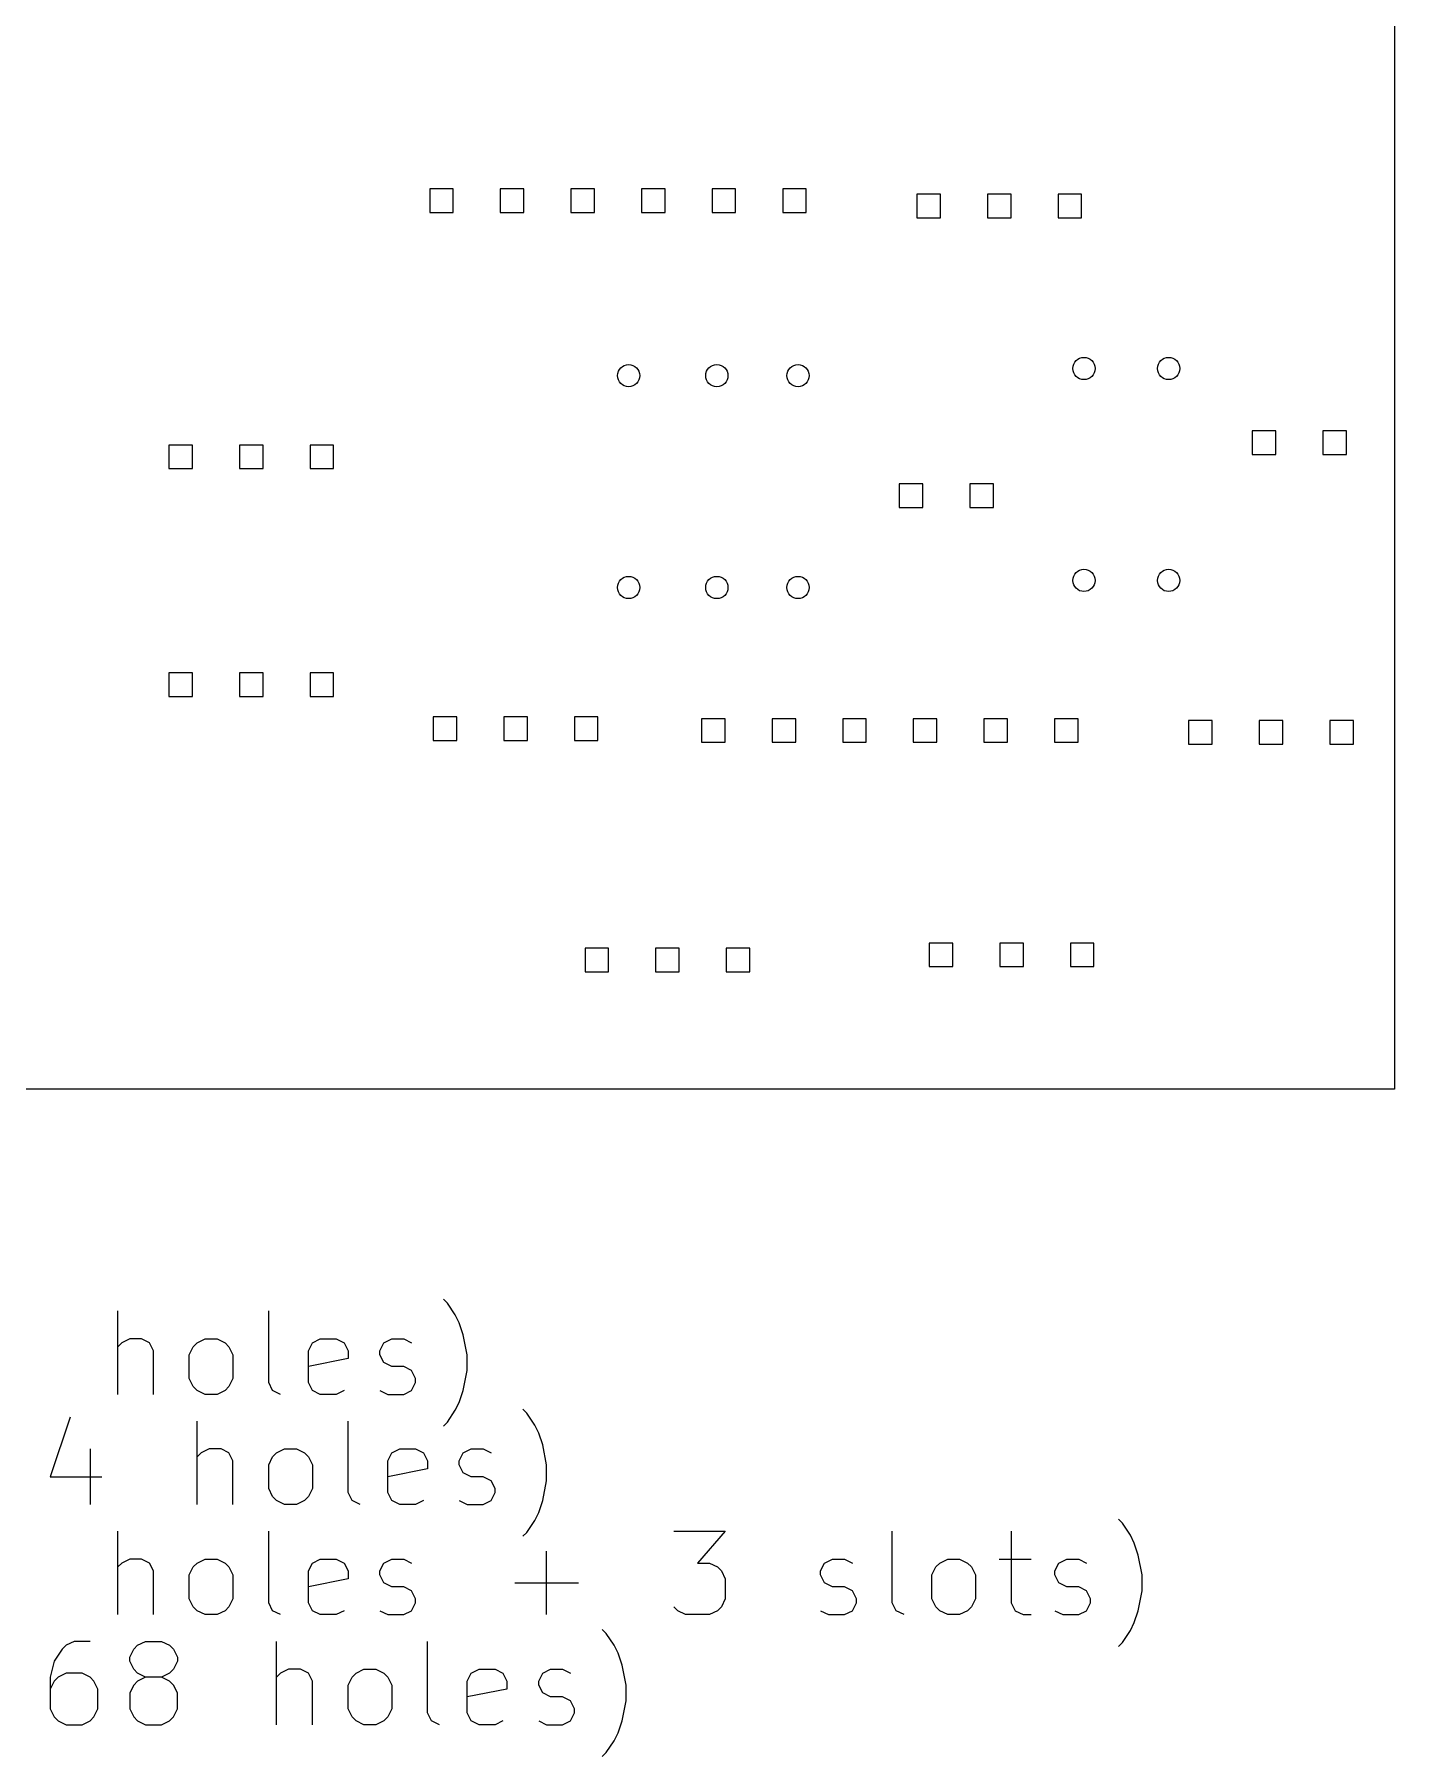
# Model space of a CAD drawing. Extents: x 97 to 197, y -173 to -50.
# Drawn here: x 148.4 to 197.4, y -172.7 to -110.8 of the extents above; entities that cross this region are included whole.
import ezdxf

# ---------------------------------------------------------------- set-up
doc = ezdxf.new("R2010")
doc.units = 0
doc.layers.add('BLACK', color=7, linetype='CONTINUOUS')

msp = doc.modelspace()

# ---------------------------------------------------------------- linework, layer by layer
at = {"layer": 'BLACK', "linetype": 'CONTINUOUS'}
for p, q in [((197.358, -49.784), (197.358, -148.717)), ((163.492, -116.352), (162.644, -116.352)), ((162.644, -116.352), (162.644, -117.2)), ((163.492, -117.2), (163.492, -116.352)), ((166.032, -116.352), (165.184, -116.352)), ((165.184, -116.352), (165.184, -117.2)), ((166.032, -117.2), (166.032, -116.352)), ((168.572, -116.352), (167.724, -116.352)), ((167.724, -116.352), (167.724, -117.2)), ((168.572, -117.2), (168.572, -116.352)), ((171.112, -116.352), (170.264, -116.352)), ((170.264, -116.352), (170.264, -117.2)), ((171.112, -117.2), (171.112, -116.352)), ((173.652, -116.352), (172.804, -116.352)), ((172.804, -116.352), (172.804, -117.2)), ((173.652, -117.2), (173.652, -116.352)), ((176.192, -116.352), (175.344, -116.352)), ((175.344, -116.352), (175.344, -117.2)), ((176.192, -117.2), (176.192, -116.352)), ((181.018, -116.543), (180.17, -116.543)), ((180.17, -116.543), (180.17, -117.391)), ((181.018, -117.391), (181.018, -116.543)), ((183.558, -116.543), (182.71, -116.543)), ((182.71, -116.543), (182.71, -117.391)), ((183.558, -117.391), (183.558, -116.543)), ((186.098, -116.543), (185.25, -116.543)), ((185.25, -116.543), (185.25, -117.391)), ((186.098, -117.391), (186.098, -116.543)), ((162.644, -117.2), (163.492, -117.2)), ((165.184, -117.2), (166.032, -117.2)), ((167.724, -117.2), (168.572, -117.2)), ((170.264, -117.2), (171.112, -117.2)), ((172.804, -117.2), (173.652, -117.2)), ((175.344, -117.2), (176.192, -117.2)), ((180.17, -117.391), (181.018, -117.391)), ((182.71, -117.391), (183.558, -117.391)), ((185.25, -117.391), (186.098, -117.391)), ((193.083, -125.052), (192.235, -125.052)), ((192.235, -125.052), (192.235, -125.9)), ((193.083, -125.9), (193.083, -125.052)), ((195.623, -125.052), (194.775, -125.052)), ((194.775, -125.052), (194.775, -125.9)), ((195.623, -125.9), (195.623, -125.052)), ((154.108, -125.56), (153.26, -125.56)), ((153.26, -125.56), (153.26, -126.408)), ((154.108, -126.408), (154.108, -125.56)), ((156.648, -125.56), (155.8, -125.56)), ((155.8, -125.56), (155.8, -126.408)), ((156.648, -126.408), (156.648, -125.56)), ((159.188, -125.56), (158.34, -125.56)), ((158.34, -125.56), (158.34, -126.408)), ((159.188, -126.408), (159.188, -125.56)), ((192.235, -125.9), (193.083, -125.9)), ((194.775, -125.9), (195.623, -125.9)), ((153.26, -126.408), (154.108, -126.408)), ((155.8, -126.408), (156.648, -126.408)), ((158.34, -126.408), (159.188, -126.408)), ((180.383, -126.957), (179.535, -126.957)), ((179.535, -126.957), (179.535, -127.805)), ((180.383, -127.805), (180.383, -126.957)), ((182.923, -126.957), (182.075, -126.957)), ((182.075, -126.957), (182.075, -127.805)), ((182.923, -127.805), (182.923, -126.957)), ((179.535, -127.805), (180.383, -127.805)), ((182.075, -127.805), (182.923, -127.805)), ((154.108, -133.752), (153.26, -133.752)), ((153.26, -133.752), (153.26, -134.6)), ((154.108, -134.6), (154.108, -133.752)), ((156.648, -133.752), (155.8, -133.752)), ((155.8, -133.752), (155.8, -134.6)), ((156.648, -134.6), (156.648, -133.752)), ((159.188, -133.752), (158.34, -133.752)), ((158.34, -133.752), (158.34, -134.6)), ((159.188, -134.6), (159.188, -133.752)), ((153.26, -134.6), (154.108, -134.6)), ((155.8, -134.6), (156.648, -134.6)), ((158.34, -134.6), (159.188, -134.6)), ((163.619, -135.339), (162.771, -135.339)), ((162.771, -135.339), (162.771, -136.187)), ((163.619, -136.187), (163.619, -135.339)), ((166.159, -135.339), (165.311, -135.339)), ((165.311, -135.339), (165.311, -136.187)), ((166.159, -136.187), (166.159, -135.339)), ((168.699, -135.339), (167.851, -135.339)), ((167.851, -135.339), (167.851, -136.187)), ((168.699, -136.187), (168.699, -135.339)), ((173.271, -135.402), (172.423, -135.402)), ((172.423, -135.402), (172.423, -136.25)), ((173.271, -136.25), (173.271, -135.402)), ((175.811, -135.402), (174.963, -135.402)), ((174.963, -135.402), (174.963, -136.25)), ((175.811, -136.25), (175.811, -135.402)), ((178.351, -135.402), (177.503, -135.402)), ((177.503, -135.402), (177.503, -136.25)), ((178.351, -136.25), (178.351, -135.402)), ((180.891, -135.402), (180.043, -135.402)), ((180.043, -135.402), (180.043, -136.25)), ((180.891, -136.25), (180.891, -135.402)), ((183.431, -135.402), (182.583, -135.402)), ((182.583, -135.402), (182.583, -136.25)), ((183.431, -136.25), (183.431, -135.402)), ((185.971, -135.402), (185.123, -135.402)), ((185.123, -135.402), (185.123, -136.25)), ((185.971, -136.25), (185.971, -135.402)), ((190.797, -135.466), (189.949, -135.466)), ((189.949, -135.466), (189.949, -136.314)), ((190.797, -136.314), (190.797, -135.466)), ((193.337, -135.466), (192.489, -135.466)), ((192.489, -135.466), (192.489, -136.314)), ((193.337, -136.314), (193.337, -135.466)), ((195.877, -135.466), (195.029, -135.466)), ((195.029, -135.466), (195.029, -136.314)), ((195.877, -136.314), (195.877, -135.466)), ((162.771, -136.187), (163.619, -136.187)), ((165.311, -136.187), (166.159, -136.187)), ((167.851, -136.187), (168.699, -136.187)), ((172.423, -136.25), (173.271, -136.25)), ((174.963, -136.25), (175.811, -136.25)), ((177.503, -136.25), (178.351, -136.25)), ((180.043, -136.25), (180.891, -136.25)), ((182.583, -136.25), (183.431, -136.25)), ((185.123, -136.25), (185.971, -136.25)), ((189.949, -136.314), (190.797, -136.314)), ((192.489, -136.314), (193.337, -136.314)), ((195.029, -136.314), (195.877, -136.314)), ((169.08, -143.658), (168.232, -143.658)), ((168.232, -143.658), (168.232, -144.506)), ((169.08, -144.506), (169.08, -143.658)), ((171.62, -143.658), (170.772, -143.658)), ((170.772, -143.658), (170.772, -144.506)), ((171.62, -144.506), (171.62, -143.658)), ((174.16, -143.658), (173.312, -143.658)), ((173.312, -143.658), (173.312, -144.506)), ((174.16, -144.506), (174.16, -143.658)), ((181.462, -143.467), (180.614, -143.467)), ((180.614, -143.467), (180.614, -144.315)), ((181.462, -144.315), (181.462, -143.467)), ((184.002, -143.467), (183.154, -143.467)), ((183.154, -143.467), (183.154, -144.315)), ((184.002, -144.315), (184.002, -143.467)), ((186.542, -143.467), (185.694, -143.467)), ((185.694, -143.467), (185.694, -144.315)), ((186.542, -144.315), (186.542, -143.467)), ((168.232, -144.506), (169.08, -144.506)), ((170.772, -144.506), (171.62, -144.506)), ((173.312, -144.506), (174.16, -144.506)), ((180.614, -144.315), (181.462, -144.315)), ((183.154, -144.315), (184.002, -144.315)), ((185.694, -144.315), (186.542, -144.315)), ((197.358, -148.717), (98.298, -148.717)), ((163.28, -156.413), (163.137, -156.271)), ((163.566, -156.842), (163.28, -156.413)), ((151.423, -159.699), (151.423, -156.699)), ((156.852, -159.271), (156.852, -156.699)), ((163.709, -157.128), (163.566, -156.842)), ((163.852, -157.556), (163.709, -157.128)), ((151.566, -157.842), (151.423, -157.985)), ((151.852, -157.699), (151.566, -157.842)), ((152.28, -157.699), (151.852, -157.699)), ((152.566, -157.842), (152.28, -157.699)), ((152.709, -158.128), (152.566, -157.842)), ((154.137, -157.985), (154.28, -157.842)), ((154.28, -157.842), (154.566, -157.699)), ((154.566, -157.699), (154.994, -157.699)), ((154.994, -157.699), (155.28, -157.842)), ((155.28, -157.842), (155.423, -157.985)), ((158.28, -158.128), (158.423, -157.842)), ((158.423, -157.842), (158.709, -157.699)), ((158.709, -157.699), (159.28, -157.699)), ((159.28, -157.699), (159.566, -157.842)), ((159.566, -157.842), (159.709, -158.128)), ((160.852, -158.128), (160.994, -157.842)), ((160.994, -157.842), (161.28, -157.699)), ((161.28, -157.699), (161.709, -157.699)), ((161.709, -157.699), (161.994, -157.842)), ((163.994, -158.271), (163.852, -157.556)), ((152.709, -159.699), (152.709, -158.128)), ((153.994, -158.271), (154.137, -157.985)), ((153.994, -159.128), (153.994, -158.271)), ((155.423, -157.985), (155.566, -158.271)), ((155.566, -158.271), (155.566, -159.128)), ((158.28, -159.271), (158.28, -158.128)), ((159.709, -158.413), (158.28, -158.699)), ((159.709, -158.128), (159.709, -158.413)), ((160.852, -158.271), (160.852, -158.128)), ((160.994, -158.556), (160.852, -158.271)), ((163.994, -158.842), (163.994, -158.271)), ((154.137, -159.413), (153.994, -159.128)), ((155.566, -159.128), (155.423, -159.413)), ((161.28, -158.699), (160.994, -158.556)), ((161.709, -158.699), (161.28, -158.699)), ((161.994, -158.842), (161.709, -158.699)), ((162.137, -159.128), (161.994, -158.842)), ((162.137, -159.271), (162.137, -159.128)), ((163.852, -159.556), (163.994, -158.842)), ((154.28, -159.556), (154.137, -159.413)), ((154.566, -159.699), (154.28, -159.556)), ((154.994, -159.699), (154.566, -159.699)), ((155.28, -159.556), (154.994, -159.699)), ((155.423, -159.413), (155.28, -159.556)), ((156.994, -159.556), (156.852, -159.271)), ((157.28, -159.699), (156.994, -159.556)), ((158.423, -159.556), (158.28, -159.271)), ((158.709, -159.699), (158.423, -159.556)), ((159.28, -159.699), (158.709, -159.699)), ((159.566, -159.556), (159.28, -159.699)), ((160.852, -159.556), (161.137, -159.699)), ((161.137, -159.699), (161.709, -159.699)), ((161.709, -159.699), (161.994, -159.556)), ((161.994, -159.556), (162.137, -159.271)), ((163.709, -159.985), (163.852, -159.556)), ((163.28, -160.699), (163.566, -160.271)), ((163.566, -160.271), (163.709, -159.985)), ((166.137, -160.373), (165.994, -160.231)), ((166.423, -160.802), (166.137, -160.373)), ((149.709, -160.516), (148.994, -162.659)), ((154.28, -163.659), (154.28, -160.659)), ((159.709, -163.231), (159.709, -160.659)), ((163.137, -160.842), (163.28, -160.699)), ((166.566, -161.088), (166.423, -160.802)), ((166.709, -161.516), (166.566, -161.088)), ((166.852, -162.231), (166.709, -161.516)), ((150.423, -161.659), (150.423, -163.659)), ((154.423, -161.802), (154.28, -161.945)), ((154.709, -161.659), (154.423, -161.802)), ((155.137, -161.659), (154.709, -161.659)), ((155.423, -161.802), (155.137, -161.659)), ((155.566, -162.088), (155.423, -161.802)), ((155.566, -163.659), (155.566, -162.088)), ((156.852, -162.231), (156.994, -161.945)), ((156.852, -163.088), (156.852, -162.231)), ((156.994, -161.945), (157.137, -161.802)), ((157.137, -161.802), (157.423, -161.659)), ((157.423, -161.659), (157.852, -161.659)), ((157.852, -161.659), (158.137, -161.802)), ((158.137, -161.802), (158.28, -161.945)), ((158.28, -161.945), (158.423, -162.231)), ((158.423, -162.231), (158.423, -163.088)), ((161.137, -162.088), (161.28, -161.802)), ((161.137, -163.231), (161.137, -162.088)), ((161.28, -161.802), (161.566, -161.659)), ((161.566, -161.659), (162.137, -161.659)), ((162.137, -161.659), (162.423, -161.802)), ((162.423, -161.802), (162.566, -162.088)), ((162.566, -162.088), (162.566, -162.373)), ((163.709, -162.088), (163.852, -161.802)), ((163.709, -162.231), (163.709, -162.088)), ((163.852, -162.516), (163.709, -162.231)), ((163.852, -161.802), (164.137, -161.659)), ((164.137, -161.659), (164.566, -161.659)), ((164.566, -161.659), (164.852, -161.802)), ((166.852, -162.802), (166.852, -162.231)), ((148.994, -162.659), (150.852, -162.659)), ((162.566, -162.373), (161.137, -162.659)), ((164.137, -162.659), (163.852, -162.516)), ((164.566, -162.659), (164.137, -162.659)), ((164.852, -162.802), (164.566, -162.659)), ((164.994, -163.088), (164.852, -162.802)), ((166.709, -163.516), (166.852, -162.802)), ((156.994, -163.373), (156.852, -163.088)), ((157.137, -163.516), (156.994, -163.373)), ((158.28, -163.373), (158.137, -163.516)), ((158.423, -163.088), (158.28, -163.373)), ((159.852, -163.516), (159.709, -163.231)), ((161.28, -163.516), (161.137, -163.231)), ((164.852, -163.516), (164.994, -163.231)), ((164.994, -163.231), (164.994, -163.088)), ((157.423, -163.659), (157.137, -163.516)), ((157.852, -163.659), (157.423, -163.659)), ((158.137, -163.516), (157.852, -163.659)), ((160.137, -163.659), (159.852, -163.516)), ((161.566, -163.659), (161.28, -163.516)), ((162.137, -163.659), (161.566, -163.659)), ((162.423, -163.516), (162.137, -163.659)), ((163.709, -163.516), (163.994, -163.659)), ((163.994, -163.659), (164.566, -163.659)), ((164.566, -163.659), (164.852, -163.516)), ((166.423, -164.231), (166.566, -163.945)), ((166.566, -163.945), (166.709, -163.516)), ((151.423, -167.619), (151.423, -164.619)), ((156.852, -167.191), (156.852, -164.619)), ((165.994, -164.802), (166.137, -164.659)), ((166.137, -164.659), (166.423, -164.231)), ((171.423, -164.619), (173.28, -164.619)), ((173.28, -164.619), (172.28, -165.762)), ((179.28, -167.191), (179.28, -164.619)), ((183.566, -164.619), (183.566, -167.191)), ((187.566, -164.333), (187.423, -164.191)), ((187.852, -164.762), (187.566, -164.333)), ((166.852, -167.619), (166.852, -165.333)), ((187.994, -165.048), (187.852, -164.762)), ((188.137, -165.476), (187.994, -165.048)), ((151.566, -165.762), (151.423, -165.905)), ((151.852, -165.619), (151.566, -165.762)), ((152.28, -165.619), (151.852, -165.619)), ((152.566, -165.762), (152.28, -165.619)), ((152.709, -166.048), (152.566, -165.762)), ((153.994, -166.191), (154.137, -165.905)), ((154.137, -165.905), (154.28, -165.762)), ((154.28, -165.762), (154.566, -165.619)), ((154.566, -165.619), (154.994, -165.619)), ((154.994, -165.619), (155.28, -165.762)), ((155.28, -165.762), (155.423, -165.905)), ((155.423, -165.905), (155.566, -166.191)), ((158.28, -166.048), (158.423, -165.762)), ((158.423, -165.762), (158.709, -165.619)), ((158.709, -165.619), (159.28, -165.619)), ((159.28, -165.619), (159.566, -165.762)), ((159.566, -165.762), (159.709, -166.048)), ((160.852, -166.048), (160.994, -165.762)), ((160.994, -165.762), (161.28, -165.619)), ((161.28, -165.619), (161.709, -165.619)), ((161.709, -165.619), (161.994, -165.762)), ((172.28, -165.762), (172.709, -165.762)), ((172.709, -165.762), (172.994, -165.905)), ((172.994, -165.905), (173.137, -166.048)), ((176.709, -166.048), (176.852, -165.762)), ((176.852, -165.762), (177.137, -165.619)), ((177.137, -165.619), (177.566, -165.619)), ((177.566, -165.619), (177.852, -165.762)), ((180.709, -166.191), (180.852, -165.905)), ((180.852, -165.905), (180.994, -165.762)), ((180.994, -165.762), (181.28, -165.619)), ((181.28, -165.619), (181.709, -165.619)), ((181.709, -165.619), (181.994, -165.762)), ((181.994, -165.762), (182.137, -165.905)), ((182.137, -165.905), (182.28, -166.191)), ((183.137, -165.619), (184.28, -165.619)), ((185.137, -166.048), (185.28, -165.762)), ((185.28, -165.762), (185.566, -165.619)), ((185.566, -165.619), (185.994, -165.619)), ((185.994, -165.619), (186.28, -165.762)), ((188.28, -166.191), (188.137, -165.476)), ((152.709, -167.619), (152.709, -166.048)), ((153.994, -167.048), (153.994, -166.191)), ((155.566, -166.191), (155.566, -167.048)), ((158.28, -167.191), (158.28, -166.048)), ((159.709, -166.333), (158.28, -166.619)), ((159.709, -166.048), (159.709, -166.333)), ((160.852, -166.191), (160.852, -166.048)), ((160.994, -166.476), (160.852, -166.191)), ((161.28, -166.619), (160.994, -166.476)), ((165.709, -166.476), (167.994, -166.476)), ((173.137, -166.048), (173.28, -166.333)), ((173.28, -166.333), (173.28, -167.048)), ((176.709, -166.191), (176.709, -166.048)), ((176.852, -166.476), (176.709, -166.191)), ((177.137, -166.619), (176.852, -166.476)), ((180.709, -167.048), (180.709, -166.191)), ((182.28, -166.191), (182.28, -167.048)), ((185.137, -166.191), (185.137, -166.048)), ((185.28, -166.476), (185.137, -166.191)), ((185.566, -166.619), (185.28, -166.476)), ((188.28, -166.762), (188.28, -166.191)), ((154.137, -167.333), (153.994, -167.048)), ((155.566, -167.048), (155.423, -167.333)), ((156.994, -167.476), (156.852, -167.191)), ((158.423, -167.476), (158.28, -167.191)), ((161.709, -166.619), (161.28, -166.619)), ((161.994, -166.762), (161.709, -166.619)), ((162.137, -167.048), (161.994, -166.762)), ((161.994, -167.476), (162.137, -167.191)), ((162.137, -167.191), (162.137, -167.048)), ((173.28, -167.048), (173.137, -167.333)), ((177.566, -166.619), (177.137, -166.619)), ((177.852, -166.762), (177.566, -166.619)), ((177.994, -167.048), (177.852, -166.762)), ((177.852, -167.476), (177.994, -167.191)), ((177.994, -167.191), (177.994, -167.048)), ((179.423, -167.476), (179.28, -167.191)), ((180.852, -167.333), (180.709, -167.048)), ((182.28, -167.048), (182.137, -167.333)), ((183.566, -167.191), (183.709, -167.476)), ((185.994, -166.619), (185.566, -166.619)), ((186.28, -166.762), (185.994, -166.619)), ((186.423, -167.048), (186.28, -166.762)), ((186.28, -167.476), (186.423, -167.191)), ((186.423, -167.191), (186.423, -167.048)), ((188.137, -167.476), (188.28, -166.762)), ((154.28, -167.476), (154.137, -167.333)), ((154.566, -167.619), (154.28, -167.476)), ((154.994, -167.619), (154.566, -167.619)), ((155.28, -167.476), (154.994, -167.619)), ((155.423, -167.333), (155.28, -167.476)), ((157.28, -167.619), (156.994, -167.476)), ((158.709, -167.619), (158.423, -167.476)), ((159.28, -167.619), (158.709, -167.619)), ((159.566, -167.476), (159.28, -167.619)), ((160.852, -167.476), (161.137, -167.619)), ((161.137, -167.619), (161.709, -167.619)), ((161.709, -167.619), (161.994, -167.476)), ((171.566, -167.476), (171.423, -167.333)), ((171.852, -167.619), (171.566, -167.476)), ((172.709, -167.619), (171.852, -167.619)), ((172.994, -167.476), (172.709, -167.619)), ((173.137, -167.333), (172.994, -167.476)), ((176.709, -167.476), (176.994, -167.619)), ((176.994, -167.619), (177.566, -167.619)), ((177.566, -167.619), (177.852, -167.476)), ((179.709, -167.619), (179.423, -167.476)), ((180.994, -167.476), (180.852, -167.333)), ((181.28, -167.619), (180.994, -167.476)), ((181.709, -167.619), (181.28, -167.619)), ((181.994, -167.476), (181.709, -167.619)), ((182.137, -167.333), (181.994, -167.476)), ((183.709, -167.476), (183.994, -167.619)), ((183.994, -167.619), (184.28, -167.619)), ((185.137, -167.476), (185.423, -167.619)), ((185.423, -167.619), (185.994, -167.619)), ((185.994, -167.619), (186.28, -167.476)), ((187.994, -167.905), (188.137, -167.476)), ((168.994, -168.293), (168.852, -168.151)), ((169.28, -168.722), (168.994, -168.293)), ((187.566, -168.619), (187.852, -168.191)), ((187.852, -168.191), (187.994, -167.905)), ((149.423, -168.865), (149.137, -169.293)), ((149.566, -168.722), (149.423, -168.865)), ((149.852, -168.579), (149.566, -168.722)), ((150.423, -168.579), (149.852, -168.579)), ((151.852, -169.151), (151.994, -168.865)), ((151.994, -168.865), (152.137, -168.722)), ((152.137, -168.722), (152.423, -168.579)), ((152.423, -168.579), (152.994, -168.579)), ((152.994, -168.579), (153.28, -168.722)), ((153.28, -168.722), (153.423, -168.865)), ((153.423, -168.865), (153.566, -169.151)), ((157.137, -171.579), (157.137, -168.579)), ((162.566, -171.151), (162.566, -168.579)), ((169.423, -169.008), (169.28, -168.722)), ((169.566, -169.436), (169.423, -169.008)), ((187.423, -168.762), (187.566, -168.619)), ((149.137, -169.293), (148.994, -169.865)), ((151.852, -169.293), (151.852, -169.151)), ((151.994, -169.579), (151.852, -169.293)), ((152.137, -169.722), (151.994, -169.579)), ((153.423, -169.579), (153.28, -169.722)), ((153.566, -169.293), (153.423, -169.579)), ((153.566, -169.151), (153.566, -169.293)), ((157.566, -169.579), (157.28, -169.722)), ((157.994, -169.579), (157.566, -169.579)), ((158.28, -169.722), (157.994, -169.579)), ((159.994, -169.722), (160.28, -169.579)), ((160.28, -169.579), (160.709, -169.579)), ((160.709, -169.579), (160.994, -169.722)), ((164.137, -169.722), (164.423, -169.579)), ((164.423, -169.579), (164.994, -169.579)), ((164.994, -169.579), (165.28, -169.722)), ((166.709, -169.722), (166.994, -169.579)), ((166.994, -169.579), (167.423, -169.579)), ((167.423, -169.579), (167.709, -169.722)), ((169.709, -170.151), (169.566, -169.436)), ((148.994, -169.865), (148.994, -171.008)), ((149.137, -170.008), (148.994, -170.293)), ((149.28, -169.865), (149.137, -170.008)), ((149.566, -169.722), (149.28, -169.865)), ((150.137, -169.722), (149.566, -169.722)), ((150.423, -169.865), (150.137, -169.722)), ((150.566, -170.008), (150.423, -169.865)), ((150.709, -170.293), (150.566, -170.008)), ((150.709, -171.008), (150.709, -170.293)), ((151.994, -170.151), (151.852, -170.436)), ((152.137, -170.008), (151.994, -170.151)), ((152.423, -169.865), (152.137, -169.722)), ((152.423, -169.865), (152.137, -170.008)), ((152.994, -169.865), (152.423, -169.865)), ((153.28, -169.722), (152.994, -169.865)), ((153.28, -170.008), (152.994, -169.865)), ((153.423, -170.151), (153.28, -170.008)), ((153.566, -170.436), (153.423, -170.151)), ((157.28, -169.722), (157.137, -169.865)), ((158.423, -170.008), (158.28, -169.722)), ((158.423, -171.579), (158.423, -170.008)), ((159.709, -170.151), (159.852, -169.865)), ((159.709, -171.008), (159.709, -170.151)), ((159.852, -169.865), (159.994, -169.722)), ((160.994, -169.722), (161.137, -169.865)), ((161.137, -169.865), (161.28, -170.151)), ((161.28, -170.151), (161.28, -171.008)), ((163.994, -170.008), (164.137, -169.722)), ((163.994, -171.151), (163.994, -170.008)), ((165.423, -170.293), (163.994, -170.579)), ((165.28, -169.722), (165.423, -170.008)), ((165.423, -170.008), (165.423, -170.293)), ((166.566, -170.008), (166.709, -169.722)), ((166.566, -170.151), (166.566, -170.008)), ((166.709, -170.436), (166.566, -170.151)), ((169.709, -170.722), (169.709, -170.151)), ((151.852, -170.436), (151.852, -171.008)), ((153.566, -171.008), (153.566, -170.436)), ((166.994, -170.579), (166.709, -170.436)), ((167.423, -170.579), (166.994, -170.579)), ((167.709, -170.722), (167.423, -170.579)), ((167.852, -171.008), (167.709, -170.722)), ((169.566, -171.436), (169.709, -170.722)), ((148.994, -171.008), (149.137, -171.293)), ((149.137, -171.293), (149.28, -171.436)), ((149.28, -171.436), (149.566, -171.579)), ((150.137, -171.579), (150.423, -171.436)), ((150.423, -171.436), (150.566, -171.293)), ((150.566, -171.293), (150.709, -171.008)), ((151.852, -171.008), (151.994, -171.293)), ((151.994, -171.293), (152.137, -171.436)), ((152.137, -171.436), (152.423, -171.579)), ((152.994, -171.579), (153.28, -171.436)), ((153.28, -171.436), (153.423, -171.293)), ((153.423, -171.293), (153.566, -171.008)), ((159.852, -171.293), (159.709, -171.008)), ((159.994, -171.436), (159.852, -171.293)), ((160.28, -171.579), (159.994, -171.436)), ((160.994, -171.436), (160.709, -171.579)), ((161.137, -171.293), (160.994, -171.436)), ((161.28, -171.008), (161.137, -171.293)), ((162.709, -171.436), (162.566, -171.151)), ((162.994, -171.579), (162.709, -171.436)), ((164.137, -171.436), (163.994, -171.151)), ((164.423, -171.579), (164.137, -171.436)), ((165.28, -171.436), (164.994, -171.579)), ((166.566, -171.436), (166.852, -171.579)), ((167.423, -171.579), (167.709, -171.436)), ((167.709, -171.436), (167.852, -171.151)), ((167.852, -171.151), (167.852, -171.008)), ((169.423, -171.865), (169.566, -171.436)), ((149.566, -171.579), (150.137, -171.579)), ((152.423, -171.579), (152.994, -171.579)), ((160.709, -171.579), (160.28, -171.579)), ((164.994, -171.579), (164.423, -171.579)), ((166.852, -171.579), (167.423, -171.579)), ((168.994, -172.579), (169.28, -172.151)), ((169.28, -172.151), (169.423, -171.865)), ((168.852, -172.722), (168.994, -172.579))]:
    msp.add_line(p, q, dxfattribs=at)
at = {"layer": 'BLACK'}
for centre in [(186.182, -122.809), (189.23, -122.809), (169.801, -123.063), (172.974, -123.063), (175.895, -123.063), (186.182, -130.429), (189.23, -130.429), (169.801, -130.683), (172.974, -130.683), (175.895, -130.683)]:
    msp.add_circle(centre, 0.4, dxfattribs=at)

doc.saveas('drawing.dxf')
